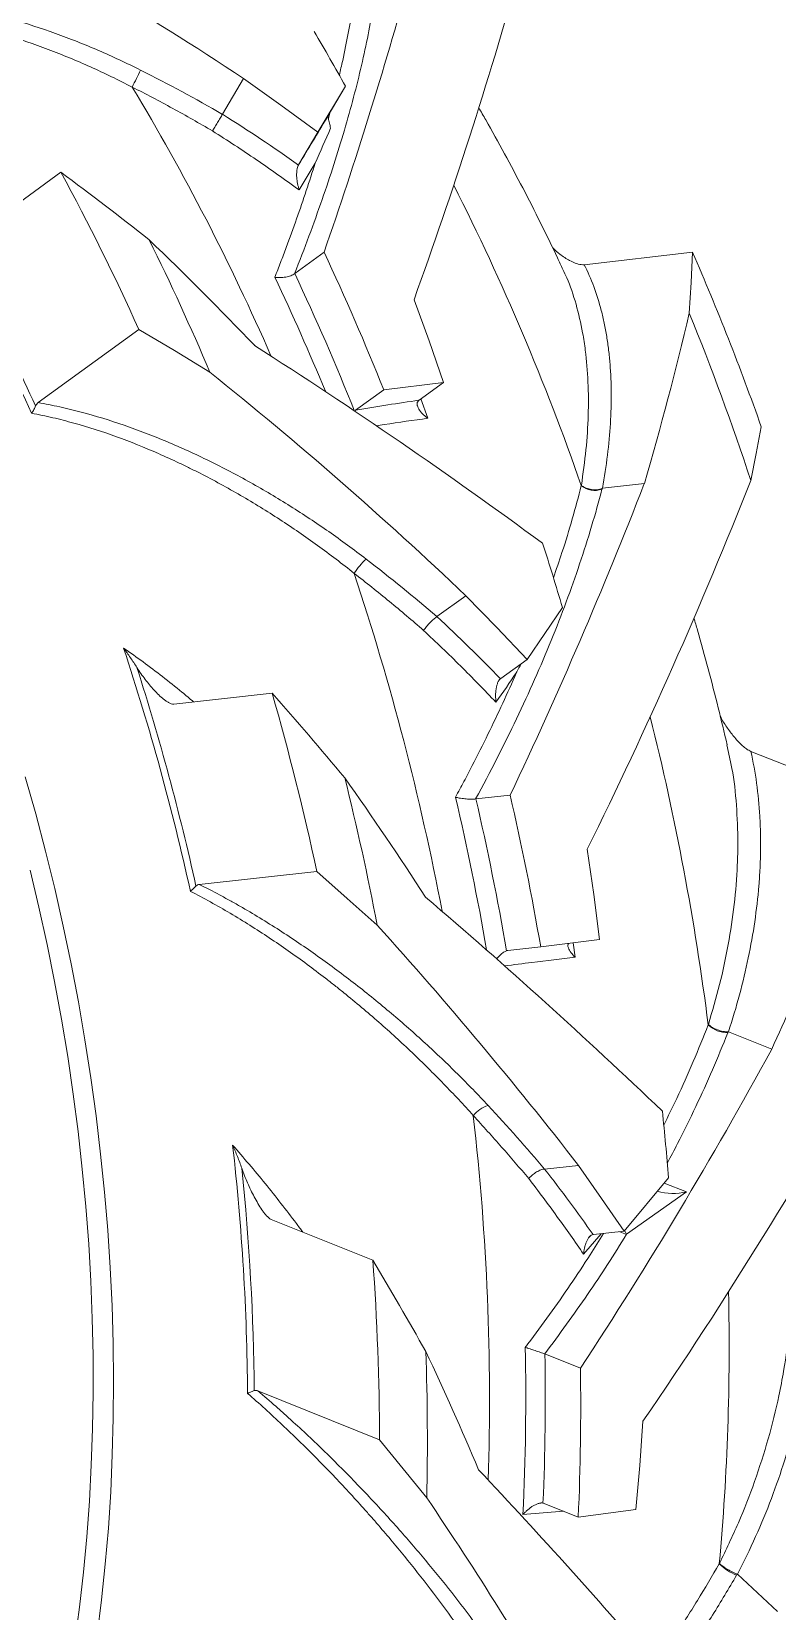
# Model space of a CAD drawing. Header units: millimetres. Extents: x -1041 to 1726, y -447 to 1705.
# Drawn here: x -457.7 to -223, y 265 to 762.1 of the extents above; entities that cross this region are included whole.
import ezdxf

# ---------------------------------------------------------------- set-up
doc = ezdxf.new("R2010")
doc.units = ezdxf.units.MM

msp = doc.modelspace()

# ---------------------------------------------------------------- linework, layer by layer
at = {"color": 7, "linetype": 'Continuous', "lineweight": 15}
for p, q in [((-397.65, 736.09), (-391.05, 747.39)), ((-358.96, 744.95), (-367.71, 730.47)), ((-373.7, 720.23), (-367.71, 730.47)), ((-474.95, 698.53), (-448.53, 717.84)), ((-374.94, 685.97), (-365.71, 692.69)), ((-283.84, 688.77), (-249.78, 692.74)), ((-455.66, 645.36), (-423.99, 668.42)), ((-328.1, 651.72), (-346.91, 649.39)), ((-335.8, 646.15), (-328.1, 651.72)), ((-355.77, 642.96), (-346.91, 649.39)), ((-278.08, 618.4), (-264.91, 619.9)), ((-330.18, 578.01), (-321.05, 584.6)), ((-290.68, 580.9), (-301.83, 564.5)), ((-310.11, 558.54), (-301.83, 564.5)), ((-412.97, 550.49), (-382.06, 553.94)), ((-240.76, 546.12), (-241.01, 546.64)), ((-237.81, 532.34), (-238.97, 537.66)), ((-231.39, 535.61), (-196.11, 521.73)), ((-317.93, 520.67), (-307.14, 521.86)), ((-404.96, 493.73), (-367.93, 497.78)), ((-307.89, 472.95), (-297.53, 474.07)), ((-279.05, 476.37), (-297.53, 474.07)), ((-238.44, 447.31), (-224.82, 441.9)), ((-296.28, 404.18), (-285.62, 405.3)), ((-257.3, 401.41), (-271.28, 384.59)), ((-251.66, 396.98), (-270.49, 383.64)), ((-382.32, 388.33), (-350.34, 375.51)), ((-282.07, 383), (-282.26, 382.79)), ((-280.93, 383.58), (-271.28, 384.59)), ((-296.19, 345.99), (-285.03, 341.51)), ((-386.5, 334.33), (-348.24, 318.92)), ((-297.15, 299.12), (-297.5, 299.09)), ((-296.39, 298.93), (-285.7, 294.62)), ((-267.57, 297.06), (-285.7, 294.62)), ((-235.6, 276.64), (-223.03, 264.96))]:
    msp.add_line(p, q, dxfattribs=at)
at = {"color": 144, "linetype": 'Continuous', "lineweight": 0}
for p, q in [((-364.7, 735.15), (-358.96, 744.95)), ((-364.59, 735.35), (-364.33, 734.89)), ((-258.66, 399.77), (-251.66, 396.98))]:
    msp.add_line(p, q, dxfattribs=at)
at = {"color": 8, "linetype": 'Continuous', "lineweight": 15}
for p, q in [((-364.33, 734.89), (-363.92, 736.49)), ((-335.2, 646.58), (-333.08, 640.42)), ((-287.28, 475.34), (-286.73, 470.84)), ((-278.5, 383.83), (-284.02, 377.38)), ((-290.34, 296.49), (-303.14, 295.42))]:
    msp.add_line(p, q, dxfattribs=at)
at = {"color": 7, "linetype": 'Continuous', "lineweight": 15, "flags": 128}
for points in [[(-367.71, 730.47), (-379.31, 739), (-391.05, 747.39)], [(-250.76, 673.49), (-250.2, 683.18), (-249.78, 692.74)], [(-337.4, 677.74), (-332.65, 664.81), (-328.1, 651.72)], [(-401.68, 654.99), (-412.81, 661.76), (-423.99, 668.42)], [(-228.1, 637.74), (-229.7, 629.36), (-231.4, 620.9)], [(-301.83, 564.5), (-311.35, 574.58), (-321.05, 584.6)], [(-437.08, 257.48), (-435.7, 268.59), (-434.54, 279.83), (-433.59, 291.18), (-432.85, 302.64), (-432.34, 314.19), (-432.04, 325.82), (-431.96, 337.54), (-432.09, 349.32), (-432.44, 361.15), (-433.01, 373.04), (-433.8, 384.96), (-434.8, 396.91), (-436.01, 408.89), (-437.44, 420.87), (-439.09, 432.85), (-440.94, 444.83), (-443.01, 456.79), (-445.28, 468.72), (-447.77, 480.61), (-450.45, 492.45), (-453.34, 504.24), (-456.43, 515.96), (-459.72, 527.61)], [(-282.87, 504.83), (-280.84, 490.62), (-279.05, 476.37)], [(-444.17, 255.36), (-442.7, 266.25), (-441.44, 277.27), (-440.4, 288.4), (-439.57, 299.64), (-438.95, 310.98), (-438.55, 322.41), (-438.37, 333.92), (-438.4, 345.5), (-438.64, 357.14), (-439.11, 368.84), (-439.78, 380.58), (-440.68, 392.35), (-441.79, 404.14), (-443.11, 415.95), (-444.64, 427.76), (-446.38, 439.57), (-448.34, 451.37), (-450.5, 463.14), (-452.87, 474.88), (-455.45, 486.57), (-458.22, 498.21)], [(-348.95, 480.88), (-358.41, 489.36), (-367.93, 497.78)], [(-271.28, 384.59), (-278.36, 394.93), (-285.62, 405.3)], [(-265.34, 324.8), (-266.34, 310.88), (-267.57, 297.06)], [(-333.4, 300.73), (-340.78, 309.82), (-348.24, 318.92)]]:
    msp.add_lwpolyline(points, dxfattribs=at)
at = {"color": 144, "linetype": 'Continuous', "lineweight": 0, "flags": 128}
msp.add_lwpolyline([(-271.1, 384.75), (-270.98, 384.55), (-270.49, 383.64)], dxfattribs=at)
at = {"color": 7, "linetype": 'Continuous', "lineweight": 15}
for centre, radius, start, end in [((-1018.69, -202.25), 1138.31, 56.53835, 62.07446), ((-1792.55, 1202.39), 1546.85, 340.17349, 344.18007), ((-1749.25, 1171.73), 1464.13, 340.90207, 344.43742), ((-710.96, 890.64), 320.08, 332.8669, 333.9368), ((-1118.43, 354.34), 762.17, 24.33651, 28.48506), ((-1090.84, -151.4), 1080.81, 51.68243, 53.53818), ((-1054.86, 370.03), 656.13, 24.48811, 31.0524), ((-1059.2, 368.35), 662.89, 24.60186, 30.43711), ((-1133.1, 345.33), 794.28, 22.94642, 26.24626), ((-1158.71, -72.21), 1065.68, 43.64423, 46.17104), ((-1096.18, 349.85), 806.93, 21.79019, 25.1427), ((-998.71, 365.84), 817.16, 19.43459, 23.58043), ((-1081.55, 352.73), 781.25, 21.78556, 25.24925), ((-1287.42, 918.54), 1065.23, 343.71853, 346.70037), ((-1027.8, 357.66), 838.78, 18.29103, 22.11966), ((-1252.85, -694.62), 1610.18, 53.58203, 57.49342), ((-1206.99, -348.73), 1286.85, 46.49197, 51.25906), ((-1640.49, 1154.23), 1475.71, 334.62619, 338.77162), ((-1651.31, 1181.08), 1526.41, 333.70246, 338.4698), ((-1122.49, 334.72), 867.47, 16.48629, 17.8837), ((-336.73, 579.26), 23.09, 132.9861, 147.5684), ((-1162.36, 325.44), 772.66, 12.41507, 18.30684), ((-1165.17, 324.81), 777.61, 12.50913, 17.76006), ((-1226.77, 311.69), 878.76, 12.22578, 16.00226), ((-1378.22, -323.94), 1327.79, 39.87315, 41.38836), ((-1222.29, 312.57), 889.41, 10.90865, 13.97106), ((-1311.29, -144.68), 1165.35, 32.98503, 35.21399), ((-1154.82, 326.8), 859.05, 9.78977, 13.043), ((-1171.17, 323.35), 886.54, 9.78832, 12.93894), ((-1246.02, 908.22), 1122.63, 335.45706, 338.62098), ((-1492.6, -867.53), 1784.68, 46.2837, 49.50996), ((-1348.97, -421.33), 1346.86, 37.86109, 42.05664), ((-1452.85, 1139.08), 1439.87, 325.56142, 331.07985), ((-1465.09, 1117.55), 1412.37, 326.67005, 331.42027), ((-311.27, 415.14), 9.47, 107.3714, 142.0379), ((-1111.64, 333.69), 857.01, 4.53212, 5.94072), ((-1129.57, 328.27), 739.81, 0.4103, 6.47357), ((-1129.25, 327.98), 741.6, 0.49866, 5.91658), ((-1171.26, 316.65), 823.02, 0.15847, 4.10172), ((-1587.86, -360.39), 1439.79, 29.41555, 30.73842), ((-1062.17, 332.86), 759.95, 357.17591, 1.14423), ((-1311.94, -112.6), 1080.74, 22.99323, 25.15247), ((-1142.11, 318.69), 808.92, 358.72782, 1.98793), ((-1063.82, 332.63), 767.75, 357.49299, 0.99657), ((-1076.46, 329.35), 791.52, 357.48513, 0.88036), ((-1367.87, -398.91), 1248.85, 30.22076, 34.07135), ((-1222.01, 1069.23), 1305.91, 315.74368, 322.06171)]:
    msp.add_arc(centre, radius, start, end, dxfattribs=at)
at = {"color": 144, "linetype": 'Continuous', "lineweight": 0}
for centre, radius, start, end in [((-983.38, 397.55), 714.55, 29.09049, 30.67868), ((-280.53, 624.34), 6.62, 230.4269, 290.2212), ((-238.5, 456.2), 9.16, 226.5963, 269.0874), ((-255.85, 413.87), 17.4, 253.2619, 283.9409), ((-267.87, 393.49), 10.19, 242.5191, 255.1303), ((-1755.49, -1041.59), 1973.49, 40.72866, 43.20815), ((-230.82, 290.21), 14.69, 224.3275, 249.9379)]:
    msp.add_arc(centre, radius, start, end, dxfattribs=at)
at = {"color": 8, "linetype": 'Continuous', "lineweight": 15}
for centre, radius, start, end in [((-1044.15, 371.95), 721.74, 23.52756, 31.09205), ((-1014.17, 365.49), 772.29, 19.1811, 26.81075), ((-1076.38, 354.8), 769.53, 22.4705, 25.39465), ((-1156.31, 326.56), 842.86, 10.85593, 18.33048), ((-1080.52, 342.48), 842.55, 7.30054, 14.01094), ((-1153.6, 327.05), 851.68, 9.87562, 13.17554), ((-1106.94, 331.11), 793.31, 358.20758, 6.50337), ((-981.13, 347.86), 742.91, 354.75507, 1.35062)]:
    msp.add_arc(centre, radius, start, end, dxfattribs=at)
at = {"color": 7, "linetype": 'Continuous', "lineweight": 15}
for points, knots in [([(-532.87, 772.28), (-530.69, 772.61), (-528.48, 772.89), (-525.13, 773.21), (-524.01, 773.3), (-521.75, 773.45), (-520.62, 773.51), (-514.97, 773.73), (-510.4, 773.68), (-501.21, 773.17), (-496.58, 772.71), (-489.59, 771.73), (-487.26, 771.36), (-482.57, 770.52), (-480.21, 770.05), (-473.18, 768.52), (-468.54, 767.34), (-459.33, 764.66), (-454.76, 763.17), (-445.69, 759.9), (-441.19, 758.12), (-432.26, 754.27), (-427.82, 752.21), (-423.43, 750.01)], [0, 0, 0, 0, 0.0625, 0.0625, 0.09375, 0.09375, 0.125, 0.125, 0.25, 0.25, 0.375, 0.375, 0.4375, 0.4375, 0.5, 0.5, 0.625, 0.625, 0.75, 0.75, 0.875, 0.875, 1, 1, 1, 1]), ([(-426.1, 744.66), (-430.43, 746.92), (-434.8, 749.03), (-443.6, 752.98), (-448.03, 754.81), (-456.98, 758.19), (-461.49, 759.73), (-470.58, 762.52), (-475.16, 763.76), (-480.94, 765.1), (-482.11, 765.36), (-484.42, 765.85), (-485.58, 766.09), (-489.05, 766.76), (-491.36, 767.16), (-498.25, 768.21), (-502.82, 768.72), (-511.9, 769.33), (-516.4, 769.42), (-523.11, 769.21), (-525.34, 769.07), (-529.74, 768.68), (-531.92, 768.42), (-534.07, 768.09)], [0, 0, 0, 0, 0.125, 0.125, 0.25, 0.25, 0.375, 0.375, 0.5, 0.5, 0.53125, 0.53125, 0.5625, 0.5625, 0.625, 0.625, 0.75, 0.75, 0.875, 0.875, 0.9375, 0.9375, 1, 1, 1, 1]), ([(-350.16, 770.44), (-351.14, 764.36), (-352.4, 758.04), (-355.45, 744.91), (-357.25, 738.11), (-361.38, 724.04), (-363.71, 716.76), (-368.94, 701.72), (-371.82, 693.95), (-375, 685.93)], [0, 0, 0, 0, 0.25, 0.25, 0.5, 0.5, 0.75, 0.75, 1, 1, 1, 1]), ([(-400.81, 730.86), (-404.95, 733.29), (-409.13, 735.66), (-417.56, 740.26), (-421.82, 742.49), (-426.1, 744.66)], [0, 0, 0, 0, 0.5, 0.5, 1, 1, 1, 1]), ([(-397.66, 736.08), (-397.88, 735.72), (-398.14, 735.32), (-398.55, 734.65), (-398.69, 734.42), (-398.97, 733.96), (-399.11, 733.73), (-399.4, 733.25), (-399.54, 733.02), (-399.82, 732.55), (-399.95, 732.32), (-400.22, 731.87), (-400.35, 731.66), (-400.53, 731.35), (-400.58, 731.25), (-400.7, 731.05), (-400.75, 730.96), (-400.81, 730.86)], [0, 0, 0, 0, 0.25, 0.25, 0.375, 0.375, 0.5, 0.5, 0.625, 0.625, 0.75, 0.75, 0.875, 0.875, 0.9375, 0.9375, 1, 1, 1, 1]), ([(-290.51, 687.27), (-291.07, 688.48), (-293.37, 693.43), (-297.58, 701.99), (-303.14, 712.94), (-308.89, 723.73), (-313.51, 732.13), (-316.28, 736.88), (-317.01, 738.14)], [0, 0, 0, 0, 0.068937, 0.28213, 0.495477, 0.708982, 0.922648, 1, 1, 1, 1]), ([(-373.51, 712.29), (-377.95, 715.53), (-382.44, 718.7), (-391.54, 724.9), (-396.15, 727.92), (-400.81, 730.86)], [0, 0, 0, 0, 0.5, 0.5, 1, 1, 1, 1]), ([(-381.2, 684.82), (-380.59, 686.39), (-379.98, 687.96), (-378.79, 691.06), (-378.21, 692.61), (-376.49, 697.21), (-375.39, 700.24), (-372.22, 709.22), (-370.27, 715.05), (-368.5, 720.74)], [0, 0, 0, 0, 0.125, 0.125, 0.25, 0.25, 0.5, 0.5, 1, 1, 1, 1]), ([(-293.73, 694.04), (-292.99, 693.36), (-291.28, 691.79), (-288.87, 690.27), (-286.63, 689.22), (-285.08, 688.74), (-284.16, 688.76), (-283.84, 688.77)], [0, 0, 0, 0, 0.236759, 0.546642, 0.724199, 0.904483, 1, 1, 1, 1]), ([(-283.84, 688.77), (-282.72, 686.58), (-281.71, 684.28), (-279.92, 679.46), (-279.13, 676.95), (-278.12, 673.03), (-277.81, 671.7), (-277.24, 668.98), (-276.99, 667.6), (-276.53, 664.79), (-276.33, 663.36), (-275.98, 660.45), (-275.83, 658.98), (-275.24, 651.53), (-275.21, 645.29), (-275.99, 632.27), (-276.82, 625.48), (-278.08, 618.4)], [0, 0, 0, 0, 0.125, 0.125, 0.25, 0.25, 0.3125, 0.3125, 0.375, 0.375, 0.4375, 0.4375, 0.5, 0.5, 0.75, 0.75, 1, 1, 1, 1]), ([(-375, 685.93), (-375.16, 685.81), (-375.35, 685.69), (-375.75, 685.48), (-375.97, 685.38), (-376.45, 685.2), (-376.7, 685.13), (-377.23, 684.99), (-377.5, 684.93), (-378.07, 684.83), (-378.35, 684.8), (-378.93, 684.74), (-379.22, 684.73), (-379.8, 684.72), (-380.09, 684.72), (-380.51, 684.75), (-380.65, 684.76), (-380.93, 684.78), (-381.07, 684.8), (-381.2, 684.82)], [0, 0, 0, 0, 0.125, 0.125, 0.25, 0.25, 0.375, 0.375, 0.5, 0.5, 0.625, 0.625, 0.75, 0.75, 0.875, 0.875, 0.9375, 0.9375, 1, 1, 1, 1]), ([(-456.48, 644.32), (-456.63, 643.95), (-456.81, 643.57), (-457.13, 642.99), (-457.24, 642.79), (-457.42, 642.5), (-457.49, 642.4), (-457.61, 642.2), (-457.68, 642.1), (-457.75, 642)], [0, 0, 0, 0, 0.5, 0.5, 0.75, 0.75, 0.875, 0.875, 1, 1, 1, 1]), ([(-356.22, 591.64), (-359.98, 594.65), (-363.82, 597.57), (-371.63, 603.22), (-375.6, 605.95), (-383.67, 611.21), (-387.78, 613.74), (-396.15, 618.59), (-400.4, 620.92), (-405.82, 623.68), (-406.91, 624.23), (-409.09, 625.3), (-410.18, 625.83), (-413.46, 627.39), (-415.65, 628.38), (-422.24, 631.27), (-426.65, 633.04), (-435.5, 636.24), (-439.94, 637.67), (-446.64, 639.53), (-448.88, 640.11), (-453.33, 641.14), (-455.54, 641.6), (-457.75, 642)], [0, 0, 0, 0, 0.125, 0.125, 0.25, 0.25, 0.375, 0.375, 0.5, 0.5, 0.53125, 0.53125, 0.5625, 0.5625, 0.625, 0.625, 0.75, 0.75, 0.875, 0.875, 0.9375, 0.9375, 1, 1, 1, 1]), ([(-456.48, 644.32), (-456.39, 644.56), (-456.26, 644.76), (-455.98, 645.1), (-455.82, 645.24), (-455.66, 645.36)], [0, 0, 0, 0, 0.5, 0.5, 1, 1, 1, 1]), ([(-455.66, 645.36), (-453.42, 644.97), (-451.17, 644.53), (-447.78, 643.78), (-446.65, 643.51), (-444.38, 642.96), (-443.25, 642.67), (-437.6, 641.17), (-433.09, 639.78), (-424.11, 636.67), (-419.64, 634.95), (-412.94, 632.14), (-410.72, 631.17), (-406.27, 629.14), (-404.04, 628.09), (-397.44, 624.86), (-393.12, 622.59), (-384.62, 617.84), (-380.44, 615.36), (-372.22, 610.2), (-368.18, 607.53), (-360.22, 601.98), (-356.31, 599.11), (-352.47, 596.15)], [0, 0, 0, 0, 0.0625, 0.0625, 0.09375, 0.09375, 0.125, 0.125, 0.25, 0.25, 0.375, 0.375, 0.4375, 0.4375, 0.5, 0.5, 0.625, 0.625, 0.75, 0.75, 0.875, 0.875, 1, 1, 1, 1]), ([(-335.88, 646.09), (-336.07, 645.94), (-336.21, 645.76), (-336.34, 645.45), (-336.37, 645.34), (-336.41, 645.11), (-336.41, 645), (-336.4, 644.75), (-336.38, 644.63), (-336.33, 644.38), (-336.29, 644.25), (-336.15, 643.86), (-336.02, 643.6), (-335.56, 642.82), (-335.16, 642.32), (-334.44, 641.58), (-334.19, 641.34), (-333.79, 640.99), (-333.65, 640.87), (-333.37, 640.64), (-333.23, 640.53), (-333.08, 640.42)], [0, 0, 0, 0, 0.125, 0.125, 0.1875, 0.1875, 0.25, 0.25, 0.3125, 0.3125, 0.375, 0.375, 0.5, 0.5, 0.75, 0.75, 0.875, 0.875, 0.9375, 0.9375, 1, 1, 1, 1]), ([(-278.24, 618.12), (-280.25, 610.38), (-282.6, 602.54), (-287.93, 586.68), (-290.91, 578.65), (-297.53, 562.41), (-301.16, 554.19), (-309.08, 537.57), (-313.37, 529.16), (-318, 520.66)], [0, 0, 0, 0, 0.25, 0.25, 0.5, 0.5, 0.75, 0.75, 1, 1, 1, 1]), ([(-334.37, 573.68), (-337.91, 576.75), (-341.5, 579.78), (-348.78, 585.77), (-352.47, 588.72), (-356.22, 591.64)], [0, 0, 0, 0, 0.5, 0.5, 1, 1, 1, 1]), ([(-330.19, 578.01), (-330.5, 577.8), (-330.84, 577.54), (-331.39, 577.06), (-331.57, 576.89), (-331.95, 576.53), (-332.14, 576.34), (-332.52, 575.95), (-332.71, 575.75), (-333.07, 575.34), (-333.25, 575.13), (-333.6, 574.71), (-333.77, 574.5), (-334, 574.19), (-334.08, 574.09), (-334.23, 573.89), (-334.3, 573.78), (-334.37, 573.68)], [0, 0, 0, 0, 0.25, 0.25, 0.375, 0.375, 0.5, 0.5, 0.625, 0.625, 0.75, 0.75, 0.875, 0.875, 0.9375, 0.9375, 1, 1, 1, 1]), ([(-238.85, 537.69), (-239.77, 541.56), (-241.67, 549.54), (-244.8, 561.57), (-247.36, 571), (-248.93, 576.31), (-249.31, 577.58)], [0, 0, 0, 0, 0.2890264, 0.5961783, 0.903384, 1, 1, 1, 1]), ([(-311.6, 551.06), (-315.25, 554.91), (-318.97, 558.72), (-326.56, 566.26), (-330.43, 570), (-334.37, 573.68)], [0, 0, 0, 0, 0.5, 0.5, 1, 1, 1, 1]), ([(-424.61, 562.01), (-425.25, 563.02), (-425.93, 564.05), (-426.98, 565.58), (-427.33, 566.09), (-427.88, 566.86), (-428.06, 567.12), (-428.43, 567.63), (-428.62, 567.88), (-428.8, 568.14)], [0, 0, 0, 0, 0.5, 0.5, 0.75, 0.75, 0.875, 0.875, 1, 1, 1, 1]), ([(-412.97, 550.49), (-413.24, 550.46), (-413.51, 550.51), (-414.06, 550.68), (-414.34, 550.81), (-414.88, 551.1), (-415.15, 551.27), (-415.68, 551.64), (-415.94, 551.83), (-416.72, 552.45), (-417.23, 552.91), (-418.24, 553.88), (-418.73, 554.39), (-420.17, 555.96), (-421.1, 557.08), (-422.46, 558.85), (-422.9, 559.46), (-423.77, 560.7), (-424.2, 561.34), (-424.61, 562.01)], [0, 0, 0, 0, 0.0625, 0.0625, 0.125, 0.125, 0.1875, 0.1875, 0.25, 0.25, 0.375, 0.375, 0.5, 0.5, 0.75, 0.75, 0.875, 0.875, 1, 1, 1, 1]), ([(-324.34, 521.18), (-323.44, 522.85), (-322.55, 524.51), (-320.79, 527.82), (-319.93, 529.48), (-317.38, 534.42), (-315.73, 537.71), (-310.94, 547.52), (-307.95, 554), (-305.16, 560.42)], [0, 0, 0, 0, 0.125, 0.125, 0.25, 0.25, 0.5, 0.5, 1, 1, 1, 1]), ([(-240.76, 546.12), (-240.11, 544.97), (-239.42, 543.89), (-237.98, 541.84), (-237.23, 540.86), (-236.06, 539.48), (-235.66, 539.04), (-234.85, 538.19), (-234.44, 537.78), (-233.6, 537.03), (-233.17, 536.68), (-232.51, 536.22), (-232.29, 536.07), (-231.84, 535.82), (-231.61, 535.7), (-231.39, 535.61)], [0, 0, 0, 0, 0.25, 0.25, 0.5, 0.5, 0.625, 0.625, 0.75, 0.75, 0.875, 0.875, 0.9375, 0.9375, 1, 1, 1, 1]), ([(-231.39, 535.61), (-230.65, 532.34), (-230.05, 529), (-229.11, 522.19), (-228.78, 518.72), (-228.47, 513.42), (-228.4, 511.64), (-228.32, 508.04), (-228.31, 506.22), (-228.37, 502.57), (-228.42, 500.73), (-228.6, 497.02), (-228.73, 495.16), (-229.49, 485.83), (-230.6, 478.26), (-233.79, 462.93), (-235.86, 455.17), (-238.44, 447.31)], [0, 0, 0, 0, 0.125, 0.125, 0.25, 0.25, 0.3125, 0.3125, 0.375, 0.375, 0.4375, 0.4375, 0.5, 0.5, 0.75, 0.75, 1, 1, 1, 1]), ([(-318, 520.66), (-318.19, 520.63), (-318.4, 520.61), (-318.85, 520.58), (-319.09, 520.57), (-319.6, 520.57), (-319.87, 520.58), (-320.42, 520.6), (-320.7, 520.62), (-321.28, 520.67), (-321.56, 520.7), (-322.14, 520.77), (-322.43, 520.81), (-323, 520.91), (-323.28, 520.96), (-323.68, 521.04), (-323.82, 521.06), (-324.08, 521.12), (-324.21, 521.15), (-324.34, 521.18)], [0, 0, 0, 0, 0.125, 0.125, 0.25, 0.25, 0.375, 0.375, 0.5, 0.5, 0.625, 0.625, 0.75, 0.75, 0.875, 0.875, 0.9375, 0.9375, 1, 1, 1, 1]), ([(-406.01, 493.24), (-406.24, 492.99), (-406.5, 492.72), (-406.95, 492.3), (-407.1, 492.15), (-407.34, 491.93), (-407.43, 491.86), (-407.59, 491.71), (-407.68, 491.63), (-407.77, 491.56)], [0, 0, 0, 0, 0.5, 0.5, 0.75, 0.75, 0.875, 0.875, 1, 1, 1, 1]), ([(-406.01, 493.24), (-405.87, 493.4), (-405.7, 493.51), (-405.34, 493.67), (-405.15, 493.71), (-404.96, 493.73)], [0, 0, 0, 0, 0.5, 0.5, 1, 1, 1, 1]), ([(-404.96, 493.73), (-402.82, 492.67), (-400.69, 491.57), (-397.5, 489.86), (-396.43, 489.28), (-394.31, 488.11), (-393.26, 487.51), (-387.99, 484.49), (-383.84, 481.96), (-375.65, 476.69), (-371.61, 473.95), (-365.62, 469.69), (-363.64, 468.25), (-359.7, 465.31), (-357.74, 463.82), (-351.94, 459.31), (-348.19, 456.26), (-340.87, 450.07), (-337.31, 446.93), (-330.36, 440.57), (-326.98, 437.35), (-320.4, 430.82), (-317.2, 427.52), (-314.09, 424.18)], [0, 0, 0, 0, 0.0625, 0.0625, 0.09375, 0.09375, 0.125, 0.125, 0.25, 0.25, 0.375, 0.375, 0.4375, 0.4375, 0.5, 0.5, 0.625, 0.625, 0.75, 0.75, 0.875, 0.875, 1, 1, 1, 1]), ([(-318.73, 420.97), (-321.76, 424.35), (-324.88, 427.7), (-331.3, 434.31), (-334.6, 437.58), (-341.38, 444.03), (-344.86, 447.22), (-352.03, 453.51), (-355.71, 456.61), (-360.44, 460.42), (-361.39, 461.18), (-363.31, 462.7), (-364.27, 463.45), (-367.17, 465.68), (-369.11, 467.15), (-374.98, 471.47), (-378.94, 474.25), (-386.99, 479.61), (-391.07, 482.19), (-397.29, 485.87), (-399.39, 487.07), (-403.57, 489.37), (-405.67, 490.49), (-407.77, 491.56)], [0, 0, 0, 0, 0.125, 0.125, 0.25, 0.25, 0.375, 0.375, 0.5, 0.5, 0.53125, 0.53125, 0.5625, 0.5625, 0.625, 0.625, 0.75, 0.75, 0.875, 0.875, 0.9375, 0.9375, 1, 1, 1, 1]), ([(-311.44, 470.35), (-311.04, 470.79), (-310.32, 471.56), (-309.19, 472.45), (-308.58, 472.73), (-308.28, 472.86)], [0, 0, 0, 0, 0.38723, 0.69261, 1, 1, 1, 1]), ([(-286.73, 470.84), (-286.73, 470.84), (-287.18, 471.3), (-288.06, 472.3), (-288.89, 473.66), (-289.02, 474.61), (-288.92, 475.09), (-288.7, 475.16), (-288.69, 475.17)], [0, 0, 0, 0, 0.001723, 0.27649, 0.598607, 0.828561, 0.990817, 1, 1, 1, 1]), ([(-301.31, 401.18), (-304.09, 404.49), (-306.94, 407.8), (-312.75, 414.39), (-315.71, 417.68), (-318.73, 420.97)], [0, 0, 0, 0, 0.5, 0.5, 1, 1, 1, 1]), ([(-391.6, 404.42), (-392.03, 405.65), (-392.48, 406.86), (-393.2, 408.68), (-393.45, 409.28), (-393.83, 410.18), (-393.96, 410.48), (-394.22, 411.08), (-394.35, 411.38), (-394.48, 411.68)], [0, 0, 0, 0, 0.5, 0.5, 0.75, 0.75, 0.875, 0.875, 1, 1, 1, 1]), ([(-382.32, 388.33), (-382.6, 388.44), (-382.87, 388.62), (-383.39, 389.06), (-383.64, 389.31), (-384.13, 389.85), (-384.36, 390.13), (-384.82, 390.72), (-385.04, 391.03), (-385.69, 391.97), (-386.11, 392.64), (-386.91, 394), (-387.3, 394.7), (-388.42, 396.83), (-389.12, 398.29), (-390.1, 400.54), (-390.42, 401.3), (-391.03, 402.84), (-391.32, 403.63), (-391.6, 404.42)], [0, 0, 0, 0, 0.0625, 0.0625, 0.125, 0.125, 0.1875, 0.1875, 0.25, 0.25, 0.375, 0.375, 0.5, 0.5, 0.75, 0.75, 0.875, 0.875, 1, 1, 1, 1]), ([(-296.28, 404.18), (-296.64, 404.15), (-297.04, 404.06), (-297.69, 403.82), (-297.91, 403.72), (-298.35, 403.51), (-298.58, 403.38), (-299.04, 403.11), (-299.26, 402.96), (-299.71, 402.65), (-299.93, 402.48), (-300.35, 402.13), (-300.56, 401.94), (-300.85, 401.66), (-300.94, 401.57), (-301.13, 401.38), (-301.22, 401.28), (-301.31, 401.18)], [0, 0, 0, 0, 0.25, 0.25, 0.375, 0.375, 0.5, 0.5, 0.625, 0.625, 0.75, 0.75, 0.875, 0.875, 0.9375, 0.9375, 1, 1, 1, 1]), ([(-284.02, 377.38), (-286.74, 381.35), (-289.54, 385.31), (-295.3, 393.25), (-298.26, 397.22), (-301.31, 401.18)], [0, 0, 0, 0, 0.5, 0.5, 1, 1, 1, 1]), ([(-270.49, 383.64), (-274.38, 377.3), (-278.47, 370.99), (-287.06, 358.45), (-291.55, 352.21), (-296.26, 346.02)], [0, 0, 0, 0, 0.5, 0.5, 1, 1, 1, 1]), ([(-281.03, 383.56), (-281.24, 383.53), (-281.45, 383.45), (-281.75, 383.26), (-281.85, 383.18), (-282.04, 383.01), (-282.13, 382.92), (-282.4, 382.61), (-282.56, 382.37), (-282.86, 381.86), (-283, 381.59), (-283.24, 381.01), (-283.35, 380.71), (-283.55, 380.08), (-283.64, 379.75), (-283.79, 379.1), (-283.85, 378.76), (-283.93, 378.25), (-283.95, 378.08), (-283.99, 377.73), (-284.01, 377.55), (-284.02, 377.38)], [0, 0, 0, 0, 0.125, 0.125, 0.1875, 0.1875, 0.25, 0.25, 0.375, 0.375, 0.5, 0.5, 0.625, 0.625, 0.75, 0.75, 0.875, 0.875, 0.9375, 0.9375, 1, 1, 1, 1]), ([(-211.72, 373.97), (-211.61, 369.95), (-211.65, 365.91), (-212.01, 357.8), (-212.34, 353.72), (-213.04, 347.58), (-213.31, 345.53), (-213.92, 341.41), (-214.26, 339.35), (-215.01, 335.22), (-215.42, 333.16), (-216.31, 329.02), (-216.78, 326.96), (-219.33, 316.68), (-221.88, 308.55), (-227.98, 292.46), (-231.53, 284.51), (-235.6, 276.64)], [0, 0, 0, 0, 0.125, 0.125, 0.25, 0.25, 0.3125, 0.3125, 0.375, 0.375, 0.4375, 0.4375, 0.5, 0.5, 0.75, 0.75, 1, 1, 1, 1]), ([(-296.26, 346.02), (-296.46, 346.08), (-296.67, 346.16), (-297.12, 346.31), (-297.37, 346.39), (-297.87, 346.57), (-298.13, 346.65), (-298.67, 346.83), (-298.95, 346.93), (-299.5, 347.11), (-299.78, 347.2), (-300.32, 347.38), (-300.6, 347.47), (-301.13, 347.64), (-301.39, 347.72), (-301.77, 347.85), (-301.89, 347.88), (-302.13, 347.96), (-302.25, 348), (-302.37, 348.04)], [0, 0, 0, 0, 0.125, 0.125, 0.25, 0.25, 0.375, 0.375, 0.5, 0.5, 0.625, 0.625, 0.75, 0.75, 0.875, 0.875, 0.9375, 0.9375, 1, 1, 1, 1]), ([(-387.68, 334.43), (-387.96, 334.33), (-388.28, 334.21), (-388.81, 333.99), (-389, 333.91), (-389.28, 333.79), (-389.38, 333.75), (-389.58, 333.66), (-389.68, 333.62), (-389.78, 333.57)], [0, 0, 0, 0, 0.5, 0.5, 0.75, 0.75, 0.875, 0.875, 1, 1, 1, 1]), ([(-317.86, 251.81), (-320.06, 255.14), (-322.36, 258.48), (-327.16, 265.21), (-329.66, 268.6), (-334.87, 275.42), (-337.58, 278.86), (-343.21, 285.77), (-346.13, 289.25), (-349.94, 293.63), (-350.71, 294.51), (-352.26, 296.26), (-353.04, 297.14), (-355.39, 299.76), (-356.98, 301.51), (-361.81, 306.71), (-365.1, 310.16), (-371.86, 316.98), (-375.32, 320.37), (-380.66, 325.39), (-382.47, 327.06), (-386.1, 330.35), (-387.93, 331.97), (-389.78, 333.57)], [0, 0, 0, 0, 0.125, 0.125, 0.25, 0.25, 0.375, 0.375, 0.5, 0.5, 0.53125, 0.53125, 0.5625, 0.5625, 0.625, 0.625, 0.75, 0.75, 0.875, 0.875, 0.9375, 0.9375, 1, 1, 1, 1]), ([(-387.68, 334.43), (-387.49, 334.5), (-387.3, 334.51), (-386.91, 334.47), (-386.7, 334.41), (-386.5, 334.33)], [0, 0, 0, 0, 0.5, 0.5, 1, 1, 1, 1]), ([(-386.5, 334.33), (-384.62, 332.74), (-382.75, 331.13), (-379.97, 328.68), (-379.05, 327.86), (-377.21, 326.21), (-376.29, 325.38), (-371.76, 321.25), (-368.22, 317.9), (-361.3, 311.14), (-357.93, 307.73), (-352.98, 302.58), (-351.34, 300.85), (-348.12, 297.39), (-346.52, 295.65), (-341.83, 290.45), (-338.82, 287.01), (-333.02, 280.18), (-330.22, 276.78), (-324.84, 270.04), (-322.26, 266.68), (-317.28, 260.02), (-314.9, 256.71), (-312.61, 253.42)], [0, 0, 0, 0, 0.0625, 0.0625, 0.09375, 0.09375, 0.125, 0.125, 0.25, 0.25, 0.375, 0.375, 0.4375, 0.4375, 0.5, 0.5, 0.625, 0.625, 0.75, 0.75, 0.875, 0.875, 1, 1, 1, 1]), ([(-296.81, 299.05), (-297.03, 299.1), (-297.27, 299.1), (-297.67, 299.06), (-297.8, 299.04), (-298.08, 298.97), (-298.22, 298.94), (-298.64, 298.8), (-298.93, 298.68), (-299.5, 298.4), (-299.79, 298.24), (-300.35, 297.89), (-300.63, 297.7), (-301.17, 297.29), (-301.44, 297.08), (-301.95, 296.63), (-302.2, 296.4), (-302.56, 296.04), (-302.68, 295.92), (-302.91, 295.67), (-303.03, 295.55), (-303.14, 295.42)], [0, 0, 0, 0, 0.125, 0.125, 0.1875, 0.1875, 0.25, 0.25, 0.375, 0.375, 0.5, 0.5, 0.625, 0.625, 0.75, 0.75, 0.875, 0.875, 0.9375, 0.9375, 1, 1, 1, 1])]:
    msp.add_open_spline(points, degree=3, knots=knots, dxfattribs=at)
at = {"color": 8, "linetype": 'Continuous', "lineweight": 15}
for points, knots in [([(-360.93, 748.38), (-360.56, 749.93), (-359.48, 754.49), (-358.03, 761.72), (-357.13, 767.21), (-356.68, 769.95)], [0, 0, 0, 0, 0.205606, 0.602469, 1, 1, 1, 1]), ([(-284.72, 619.35), (-284.19, 623.1), (-283.12, 630.64), (-282.46, 641.48), (-282.51, 651.95), (-283.24, 660.51), (-284.49, 668.69), (-286.32, 676.4), (-288.46, 683.05), (-290.17, 686.37), (-290.61, 687.22)], [0, 0, 0, 0, 0.14156, 0.283861, 0.428455, 0.573832, 0.657201, 0.803062, 0.949785, 1, 1, 1, 1]), ([(-333.08, 640.42), (-337.57, 639.83), (-342.84, 639.13), (-348.43, 638.18), (-349.25, 638.03)], [0, 0, 0, 0, 0.8523894, 1, 1, 1, 1]), ([(-293.55, 590.18), (-292.62, 592.85), (-290.46, 599.13), (-287.5, 608.83), (-285.67, 615.76), (-284.75, 619.23)], [0, 0, 0, 0, 0.270978, 0.635183, 1, 1, 1, 1]), ([(-428.8, 568.14), (-426.75, 566.69), (-422.64, 563.79), (-416.52, 559.14), (-411.22, 554.94), (-407.99, 552.22), (-406.77, 551.19)], [0, 0, 0, 0, 0.2758219, 0.5516575, 0.829804, 1, 1, 1, 1]), ([(-244.75, 449.67), (-243.52, 453.88), (-241.04, 462.31), (-238.38, 474.92), (-236.49, 487.47), (-235.65, 498.1), (-235.4, 508.56), (-235.85, 518.78), (-236.68, 527.3), (-237.66, 531.65), (-237.81, 532.34)], [0, 0, 0, 0, 0.144831, 0.29042, 0.438355, 0.587092, 0.672387, 0.82162, 0.971734, 1, 1, 1, 1]), ([(-286.73, 470.84), (-291.18, 470.29), (-298.35, 469.41), (-306.03, 468.47), (-308.95, 468.11)], [0, 0, 0, 0, 0.621012, 1, 1, 1, 1]), ([(-258.82, 417.98), (-257.43, 420.79), (-254.15, 427.44), (-249.45, 437.97), (-246.35, 445.69), (-244.8, 449.55)], [0, 0, 0, 0, 0.267637, 0.633511, 1, 1, 1, 1]), ([(-238.65, 447.04), (-240.22, 443.17), (-243.36, 435.43), (-248.67, 423.8), (-253.44, 413.98), (-256.62, 408.07), (-257.73, 406.02)], [0, 0, 0, 0, 0.282277, 0.5650226, 0.8492061, 1, 1, 1, 1]), ([(-394.48, 411.68), (-392.75, 409.7), (-389.3, 405.74), (-384.23, 399.62), (-379.26, 393.39), (-375.32, 388.29), (-373.08, 385.25), (-372.42, 384.36)], [0, 0, 0, 0, 0.2252087, 0.4504286, 0.6775354, 0.9046492, 1, 1, 1, 1]), ([(-302.37, 348.04), (-302.09, 348.4), (-299.5, 351.83), (-294.69, 358.36), (-288.17, 367.73), (-282.51, 376.25), (-279.15, 381.67), (-277.77, 383.91)], [0, 0, 0, 0, 0.031401, 0.292553, 0.554044, 0.816551, 1, 1, 1, 1]), ([(-241.26, 280.08), (-239.22, 284.31), (-235.14, 292.79), (-230.06, 305.9), (-225.78, 319.26), (-222.89, 330.89), (-220.67, 342.56), (-219.12, 353.44), (-218.76, 361.63), (-218.59, 365.32)], [0, 0, 0, 0, 0.1533762, 0.3075552, 0.4642188, 0.621731, 0.7120588, 0.8700955, 1, 1, 1, 1]), ([(-261.72, 248.1), (-259.64, 251.05), (-254.95, 257.72), (-248.13, 268.34), (-243.6, 276.08), (-241.33, 279.95)], [0, 0, 0, 0, 0.284467, 0.641933, 1, 1, 1, 1]), ([(-235.86, 276.41), (-238.34, 272.2), (-243.31, 263.77), (-251.5, 251.41), (-257.41, 242.86), (-260.75, 238.52), (-261.03, 238.16)], [0, 0, 0, 0, 0.322661, 0.64532, 0.970563, 1, 1, 1, 1])]:
    msp.add_open_spline(points, degree=3, knots=knots, dxfattribs=at)
at = {"color": 7, "linetype": 'Continuous', "lineweight": 15}
for points in [[(-423.43, 750.01), (-414.69, 745.63), (-406.1, 740.99), (-397.66, 736.08)], [(-397.66, 736.08), (-397.66, 736.08), (-397.65, 736.09), (-397.65, 736.09)], [(-397.65, 736.09), (-389.53, 731), (-381.56, 725.68), (-373.76, 720.13)], [(-375, 685.93), (-374.98, 685.94), (-374.96, 685.96), (-374.94, 685.97)], [(-356.1, 642.68), (-356, 642.78), (-355.89, 642.88), (-355.77, 642.96)], [(-355.77, 642.96), (-348.96, 644.15), (-342.32, 645.2), (-335.88, 646.09)], [(-335.88, 646.09), (-335.85, 646.11), (-335.82, 646.13), (-335.8, 646.15)], [(-278.08, 618.4), (-278.11, 618.4), (-278.14, 618.39), (-278.17, 618.37)], [(-352.47, 596.15), (-344.84, 590.26), (-337.41, 584.21), (-330.19, 578.01)], [(-330.19, 578.01), (-330.19, 578.01), (-330.19, 578.01), (-330.18, 578.01)], [(-330.18, 578.01), (-323.31, 571.62), (-316.64, 565.11), (-310.18, 558.48)], [(-318, 520.66), (-317.98, 520.66), (-317.96, 520.67), (-317.93, 520.67)], [(-308.28, 472.86), (-308.15, 472.91), (-308.02, 472.94), (-307.89, 472.95)], [(-238.44, 447.31), (-238.47, 447.32), (-238.5, 447.33), (-238.54, 447.32)], [(-314.09, 424.18), (-307.91, 417.54), (-301.98, 410.87), (-296.28, 404.18)], [(-296.28, 404.18), (-296.28, 404.18), (-296.28, 404.18), (-296.28, 404.18)], [(-296.28, 404.18), (-290.96, 397.31), (-285.87, 390.44), (-281.03, 383.56)], [(-281.03, 383.56), (-281, 383.57), (-280.96, 383.57), (-280.93, 383.58)], [(-296.26, 346.02), (-296.24, 346.01), (-296.21, 346), (-296.19, 345.99)], [(-296.81, 299.05), (-296.67, 299.02), (-296.53, 298.98), (-296.39, 298.93)], [(-235.6, 276.64), (-235.63, 276.67), (-235.66, 276.69), (-235.7, 276.7)]]:
    msp.add_open_spline(points, degree=3, dxfattribs=at)
at = {"color": 144, "linetype": 'Continuous', "lineweight": 0}
for points in [[(-373.7, 720.23), (-370.65, 725.3), (-367.7, 730.17), (-364.88, 734.84)], [(-363.64, 731.77), (-365.24, 728.13), (-366.85, 724.45), (-368.5, 720.74)], [(-364.88, 734.84), (-364.82, 734.94), (-364.76, 735.04), (-364.7, 735.15)], [(-373.76, 720.13), (-373.74, 720.17), (-373.72, 720.2), (-373.7, 720.23)], [(-368.5, 720.74), (-370.13, 717.98), (-371.8, 715.16), (-373.51, 712.29)], [(-284.75, 619.23), (-284.74, 619.27), (-284.73, 619.31), (-284.72, 619.35)], [(-278.17, 618.37), (-278.19, 618.29), (-278.21, 618.21), (-278.24, 618.12)], [(-305.16, 560.42), (-307.26, 557.33), (-309.4, 554.21), (-311.6, 551.06)], [(-310.18, 558.48), (-310.16, 558.5), (-310.13, 558.52), (-310.11, 558.54)], [(-244.8, 449.55), (-244.78, 449.59), (-244.76, 449.63), (-244.75, 449.67)], [(-238.54, 447.32), (-238.58, 447.23), (-238.61, 447.14), (-238.65, 447.04)], [(-241.33, 279.95), (-241.3, 279.99), (-241.28, 280.03), (-241.26, 280.08)], [(-235.7, 276.7), (-235.75, 276.6), (-235.8, 276.51), (-235.86, 276.41)]]:
    msp.add_open_spline(points, degree=3, dxfattribs=at)
for points, knots in [([(-363.64, 731.77), (-363.77, 732.27), (-363.9, 732.78), (-364.13, 733.82), (-364.24, 734.35), (-364.33, 734.89)], [0, 0, 0, 0, 0.5, 0.5, 1, 1, 1, 1]), ([(-373.76, 720.13), (-373.89, 719.89), (-373.99, 719.62), (-374.12, 719.16), (-374.15, 719.01), (-374.22, 718.68), (-374.24, 718.52), (-374.31, 718.01), (-374.33, 717.66), (-374.34, 716.96), (-374.33, 716.61), (-374.29, 715.91), (-374.25, 715.56), (-374.16, 714.87), (-374.1, 714.53), (-373.96, 713.87), (-373.88, 713.54), (-373.75, 713.07), (-373.71, 712.91), (-373.61, 712.6), (-373.56, 712.44), (-373.51, 712.29)], [0, 0, 0, 0, 0.125, 0.125, 0.1875, 0.1875, 0.25, 0.25, 0.375, 0.375, 0.5, 0.5, 0.625, 0.625, 0.75, 0.75, 0.875, 0.875, 0.9375, 0.9375, 1, 1, 1, 1]), ([(-278.17, 618.37), (-278.4, 618.27), (-278.64, 618.19), (-279.15, 618.05), (-279.42, 618), (-279.99, 617.94), (-280.28, 617.93), (-280.87, 617.94), (-281.18, 617.97), (-281.78, 618.06), (-282.08, 618.12), (-282.67, 618.28), (-282.96, 618.38), (-283.51, 618.61), (-283.77, 618.74), (-284.15, 618.95), (-284.27, 619.03), (-284.5, 619.18), (-284.61, 619.27), (-284.72, 619.35)], [0, 0, 0, 0, 0.125, 0.125, 0.25, 0.25, 0.375, 0.375, 0.5, 0.5, 0.625, 0.625, 0.75, 0.75, 0.875, 0.875, 0.9375, 0.9375, 1, 1, 1, 1]), ([(-305.16, 560.42), (-305.16, 560.43), (-305.12, 560.49), (-304.62, 561.41), (-304.13, 562.32), (-303.66, 563.18)], [0, 0, 0, 0, 0.00878, 0.066386, 1, 1, 1, 1]), ([(-310.18, 558.48), (-310.37, 558.34), (-310.53, 558.15), (-310.76, 557.8), (-310.83, 557.68), (-310.96, 557.42), (-311.02, 557.28), (-311.2, 556.85), (-311.29, 556.54), (-311.46, 555.9), (-311.52, 555.57), (-311.62, 554.9), (-311.66, 554.55), (-311.71, 553.85), (-311.72, 553.5), (-311.72, 552.8), (-311.71, 552.45), (-311.68, 551.93), (-311.67, 551.75), (-311.64, 551.4), (-311.62, 551.23), (-311.6, 551.06)], [0, 0, 0, 0, 0.125, 0.125, 0.1875, 0.1875, 0.25, 0.25, 0.375, 0.375, 0.5, 0.5, 0.625, 0.625, 0.75, 0.75, 0.875, 0.875, 0.9375, 0.9375, 1, 1, 1, 1]), ([(-238.54, 447.32), (-238.79, 447.32), (-239.04, 447.33), (-239.58, 447.38), (-239.86, 447.42), (-240.44, 447.53), (-240.72, 447.6), (-241.31, 447.77), (-241.6, 447.87), (-242.17, 448.08), (-242.45, 448.2), (-242.99, 448.46), (-243.25, 448.6), (-243.74, 448.89), (-243.97, 449.04), (-244.28, 449.27), (-244.38, 449.35), (-244.57, 449.51), (-244.66, 449.59), (-244.75, 449.67)], [0, 0, 0, 0, 0.125, 0.125, 0.25, 0.25, 0.375, 0.375, 0.5, 0.5, 0.625, 0.625, 0.75, 0.75, 0.875, 0.875, 0.9375, 0.9375, 1, 1, 1, 1]), ([(-235.7, 276.7), (-235.94, 276.79), (-236.2, 276.89), (-236.72, 277.12), (-236.99, 277.24), (-237.53, 277.51), (-237.8, 277.65), (-238.33, 277.94), (-238.6, 278.1), (-239.11, 278.41), (-239.36, 278.56), (-239.83, 278.88), (-240.05, 279.04), (-240.46, 279.35), (-240.65, 279.5), (-240.9, 279.73), (-240.98, 279.8), (-241.13, 279.94), (-241.19, 280.01), (-241.26, 280.08)], [0, 0, 0, 0, 0.125, 0.125, 0.25, 0.25, 0.375, 0.375, 0.5, 0.5, 0.625, 0.625, 0.75, 0.75, 0.875, 0.875, 0.9375, 0.9375, 1, 1, 1, 1])]:
    msp.add_open_spline(points, degree=3, knots=knots, dxfattribs=at)

doc.saveas('drawing.dxf')
